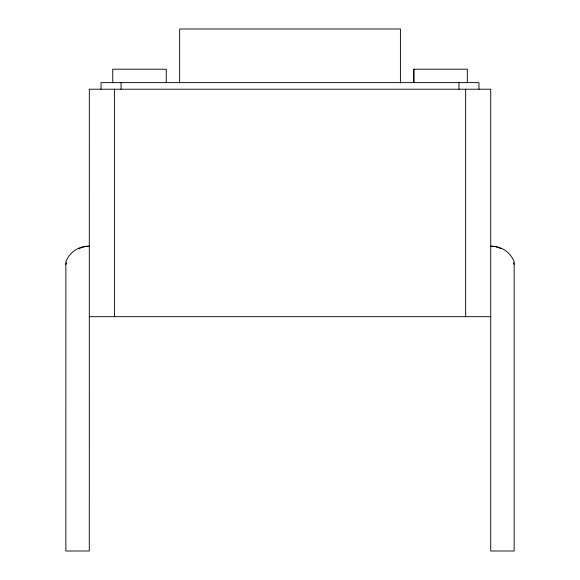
<?xml version="1.0" encoding="UTF-8"?>
<svg xmlns="http://www.w3.org/2000/svg" width="580" height="580" viewBox="0 0 580 580"><rect width="100%" height="100%" fill="white"/><g stroke="black" fill="none" stroke-linecap="round" stroke-linejoin="round"><path stroke-width="0.87" d="M413.83 69.194L413.83 82.621L413.801 69.194L467.321 69.194L467.291 82.621M89.327 316.68L490.738 316.68M478.964 89.211L478.964 82.621L101.036 82.621L101.036 89.211M465.646 89.211L465.646 316.68M458.99 82.621L458.99 89.211M400.417 82.962L400.417 29L179.641 29L179.641 82.962M166.235 82.621L166.264 69.194L112.737 69.194L112.774 82.621M121.068 82.621L121.068 89.211M114.412 89.211L114.412 316.68M495.117 246.696A24.737 24.737 0 0 0 490.738 246.232A24.07 24.07 0 0 1 514.148 261.79L514.148 551L490.738 551L490.738 89.211L89.327 89.211L89.291 551L65.852 551L65.873 261.79A24.07 24.07 0 0 1 89.291 246.232A24.737 24.737 0 0 0 84.883 246.696M495.98 246.884A24.737 24.737 0 0 1 497.684 247.348M498.517 247.624A24.737 24.737 0 0 1 500.961 248.639M513.619 262.689A24.737 24.737 0 0 1 514.148 264.371M65.852 264.371A24.737 24.737 0 0 1 66.381 262.689M79.039 248.639A24.737 24.737 0 0 1 81.483 247.624M82.317 247.348A24.737 24.737 0 0 1 84.02 246.884"/></g></svg>
